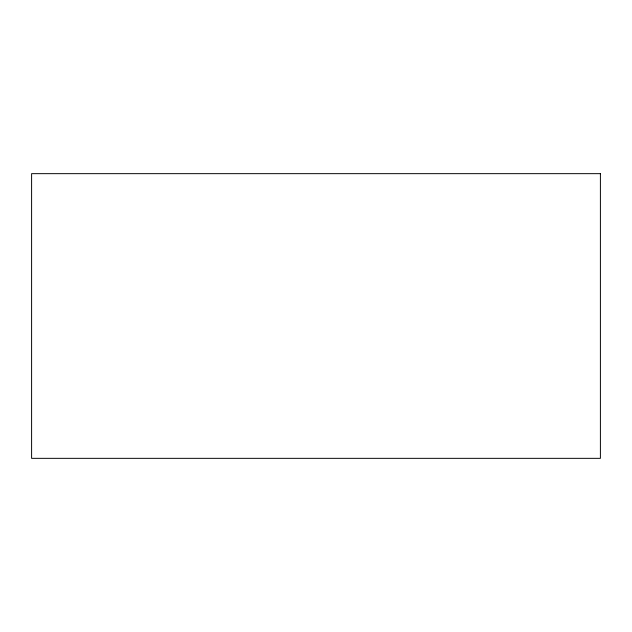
<?xml version="1.0" encoding="UTF-8"?>
<svg xmlns="http://www.w3.org/2000/svg" width="632" height="632" viewBox="0 0 632 632"><rect width="100%" height="100%" fill="white"/><g stroke="black" fill="none" stroke-linecap="round" stroke-linejoin="round"><path stroke-width="0.95" d="M600.4 173.658L31.6 173.658L31.6 458.342L600.4 458.342L600.4 173.658"/></g></svg>
